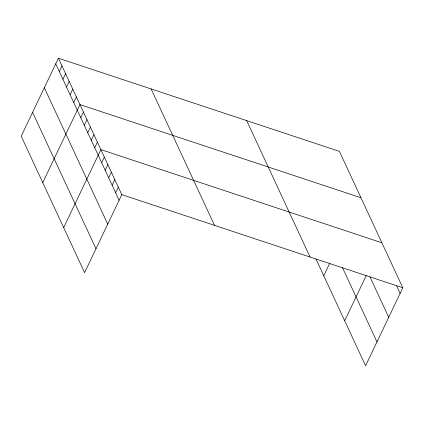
<?xml version="1.0" encoding="UTF-8"?>
<svg xmlns="http://www.w3.org/2000/svg" width="424" height="424" viewBox="0 0 424 424"><rect width="100%" height="100%" fill="white"/><g stroke="black" fill="none" stroke-linecap="round" stroke-linejoin="round"><path stroke-width="0.64" d="M58.406 58.215L21.2 136.221L84.593 272.643L121.799 194.637L58.406 58.215L339.407 151.357L402.8 287.779L365.594 365.785L316.018 259.096M59.323 71.561L61.999 65.948M62.916 79.288L65.593 73.675M66.504 87.021L69.181 81.408M70.098 94.748L72.774 89.141M73.691 102.481L76.368 96.868M42.755 182.606L79.961 104.601L360.962 197.743M80.772 117.713L83.448 112.1M84.259 125.218L86.936 119.605M87.742 132.723L90.418 127.11M91.229 140.222L93.905 134.615M94.716 147.727L97.393 142.114M63.674 227.624L100.88 149.619L381.881 242.761M101.691 162.737L104.368 157.124M105.178 170.236L107.855 164.623M108.666 177.741L111.342 172.128M112.148 185.246L114.825 179.633M115.635 192.745L118.312 187.132M323.756 275.743L329.734 263.203M344.675 320.767L366.41 275.192M121.799 194.637L402.8 287.779M396.636 285.887L400.124 293.392M369.956 276.877L388.729 317.279M342.391 267.438L376.989 341.892M246.678 120.623L310.071 257.045M151.135 88.955L214.528 225.377M55.73 63.828L119.123 200.25M44.335 87.715L107.728 224.137M32.595 112.334L95.988 248.756"/></g></svg>
